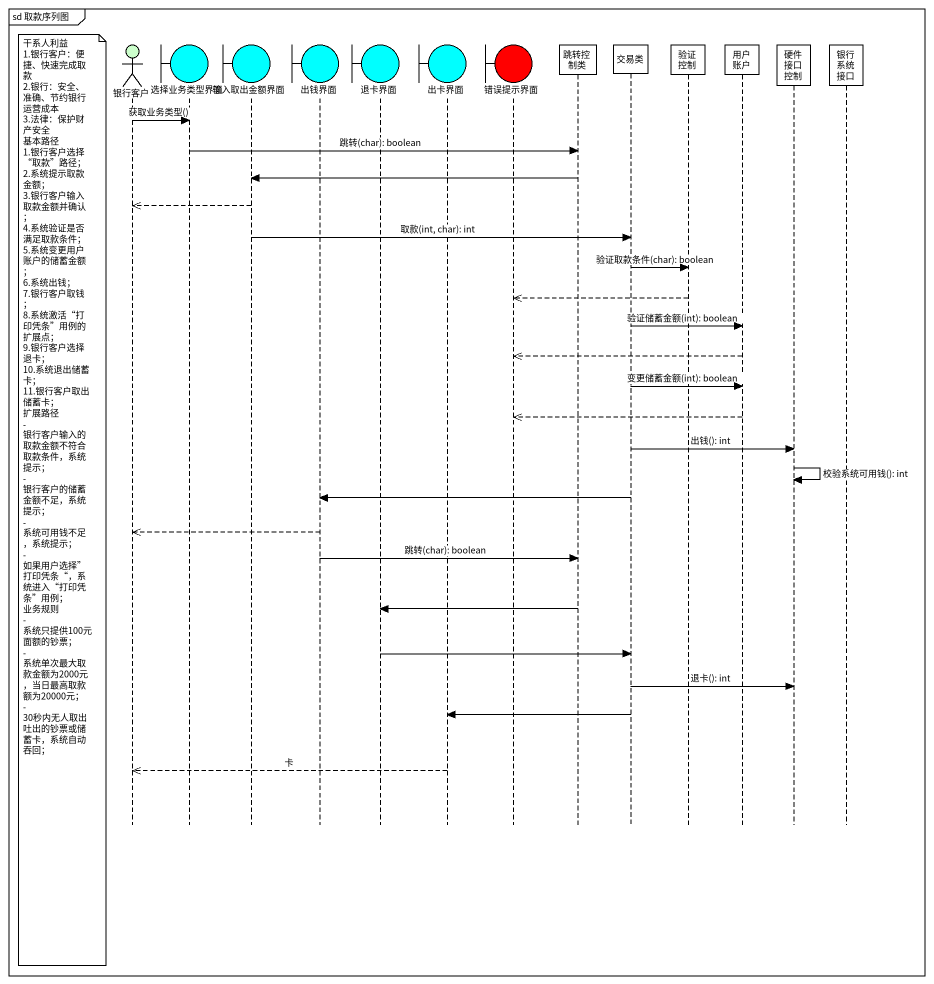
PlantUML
@startuml
mainframe sd 取款序列图
hide footbox
actor 银行客户 #CCFFCC
boundary 选择业务类型界面 #00FFFF
boundary 输入取出金额界面 #00FFFF
boundary 出钱界面 #00FFFF
boundary 退卡界面 #00FFFF
boundary 出卡界面 #00FFFF
boundary 错误提示界面 #FF0000
participant 跳转控制类
participant 交易类
participant 验证控制
participant 用户账户
participant 硬件接口控制
participant 银行系统接口

银行客户 -> 选择业务类型界面 : 获取业务类型()
选择业务类型界面 -> 跳转控制类 : 跳转(char): boolean
跳转控制类 -> 输入取出金额界面
输入取出金额界面 -->> 银行客户
输入取出金额界面 -> 交易类 : 取款(int, char): int
交易类 -> 验证控制 : 验证取款条件(char): boolean
验证控制 -->> 错误提示界面
交易类 -> 用户账户 : 验证储蓄金额(int): boolean
用户账户 -->> 错误提示界面
交易类 -> 用户账户 : 变更储蓄金额(int): boolean
用户账户 -->> 错误提示界面
交易类 -> 硬件接口控制 : 出钱(): int
硬件接口控制 -> 硬件接口控制 : 校验系统可用钱(): int
交易类 -> 出钱界面
note left of 银行客户
  干系人利益
  1.银行客户：便捷、快速完成取款
  2.银行：安全、准确、节约银行运营成本
  3.法律：保护财产安全
  基本路径
  1.银行客户选择“取款”路径；
  2.系统提示取款金额；
  3.银行客户输入取款金额并确认；
  4.系统验证是否满足取款条件；
  5.系统变更用户账户的储蓄金额；
  6.系统出钱；
  7.银行客户取钱；
  8.系统激活“打印凭条”用例的扩展点；
  9.银行客户选择退卡；
  10.系统退出储蓄卡；
  11.银行客户取出储蓄卡；
  扩展路径
  - 银行客户输入的取款金额不符合取款条件，系统提示；
  - 银行客户的储蓄金额不足，系统提示；
  - 系统可用钱不足，系统提示；
  - 如果用户选择”打印凭条“，系统进入“打印凭条”用例；
  业务规则
  - 系统只提供100元面额的钞票；
  - 系统单次最大取款金额为2000元，当日最高取款额为20000元；
  - 30秒内无人取出吐出的钞票或储蓄卡，系统自动吞回；
end note
出钱界面 -->> 银行客户
出钱界面 -> 跳转控制类 : 跳转(char): boolean
跳转控制类 -> 退卡界面
退卡界面 -> 交易类
交易类 -> 硬件接口控制 : 退卡(): int
交易类 -> 出卡界面
出卡界面 -->> 银行客户 : 卡
@enduml
